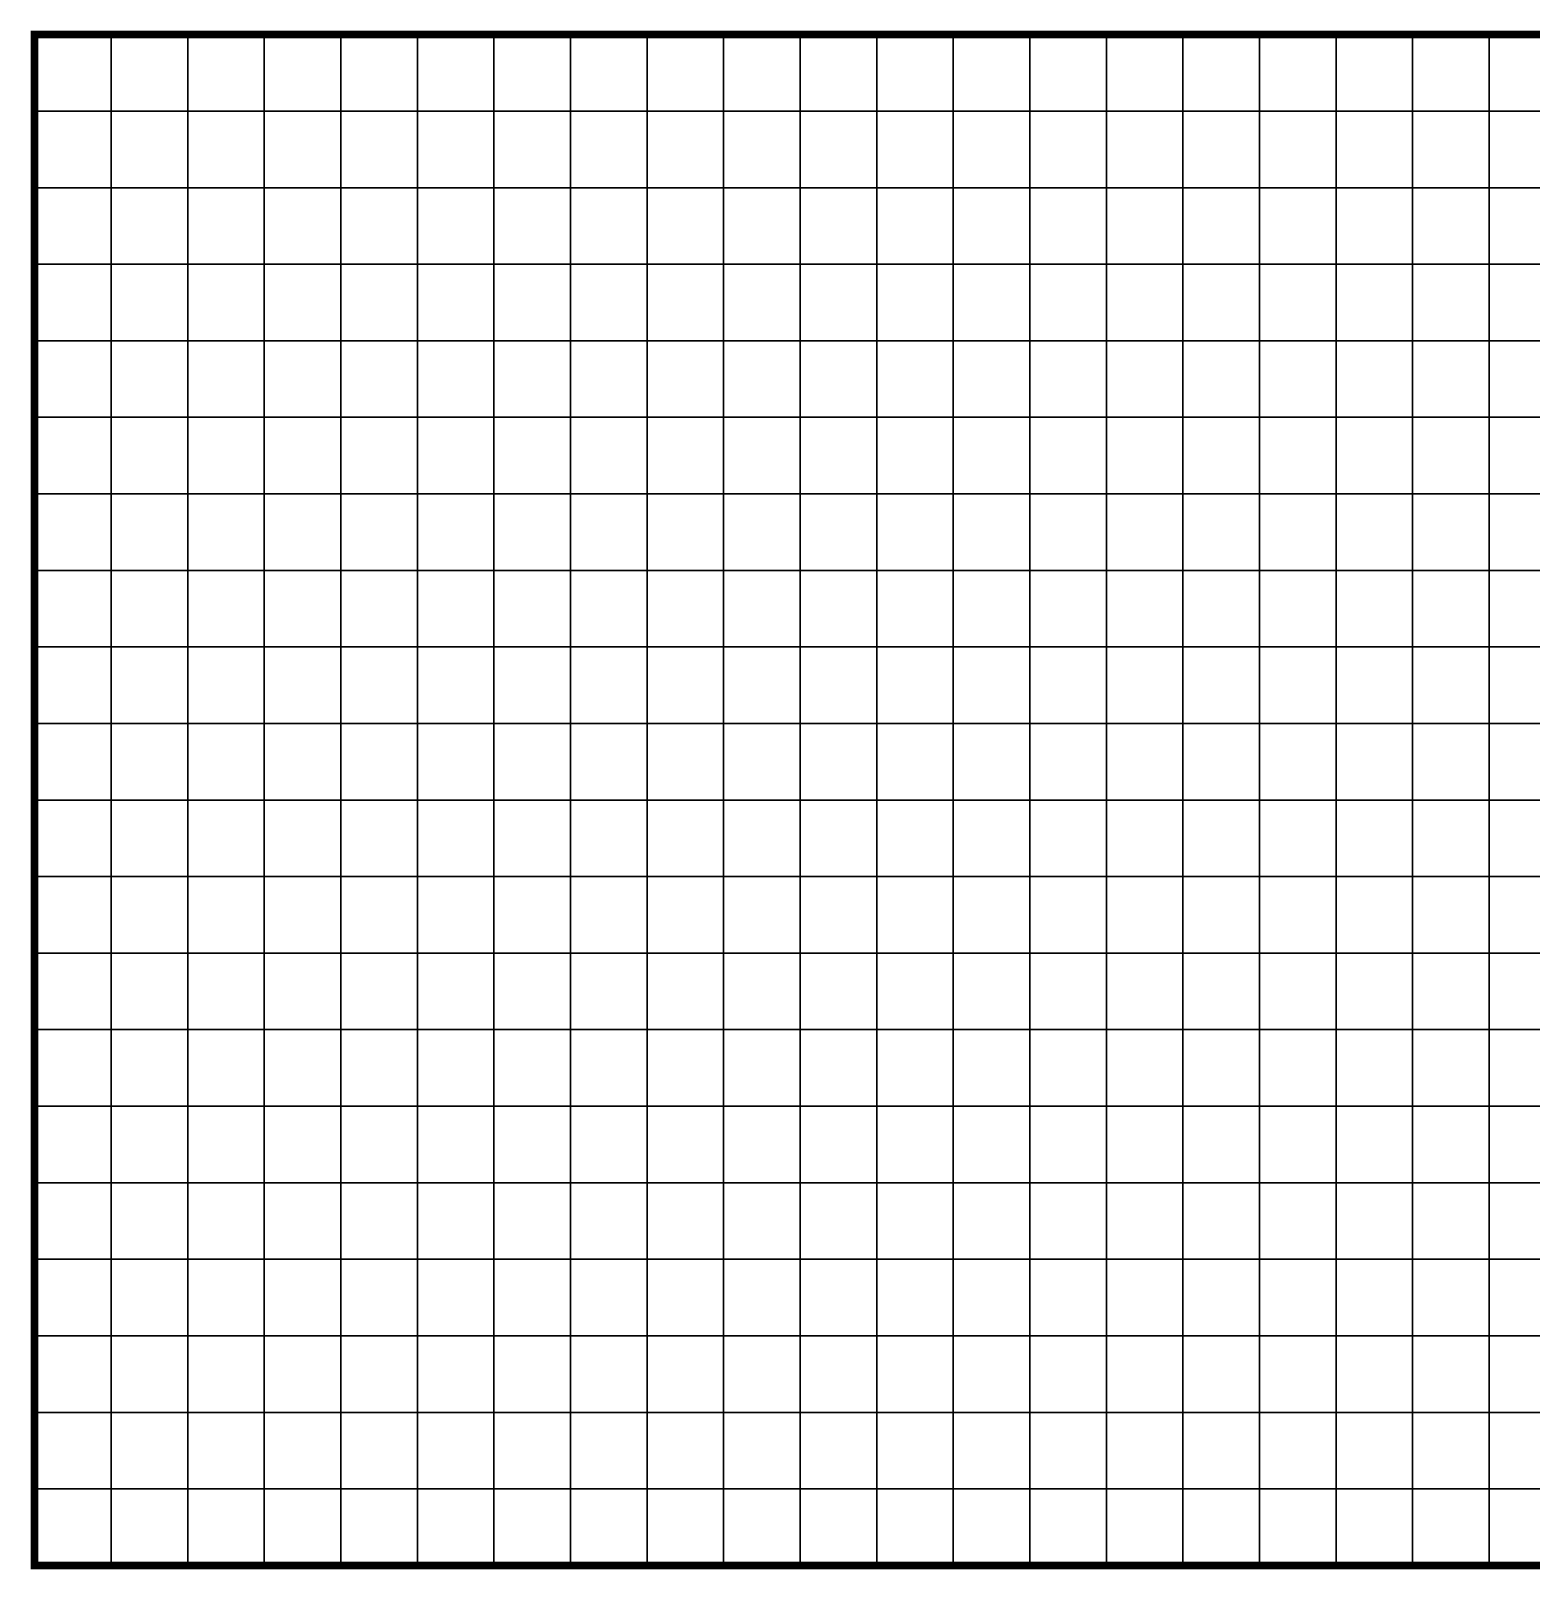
# Model space of a CAD drawing. Header units: metres. Extents: x -742423 to -738655, y -224537 to -222616.
# Drawn here: x -742422.6 to -742226.6, y -223084.6 to -222883.6 of the extents above; entities that cross this region are included whole.
import ezdxf

# ---------------------------------------------------------------- set-up
doc = ezdxf.new("R2010")
doc.units = ezdxf.units.M
doc.header["$MEASUREMENT"] = 0
doc.layers.add('AREAS', color=3, linetype='Continuous')
doc.layers.add('TILES', color=5, linetype='Continuous')

msp = doc.modelspace()

# ---------------------------------------------------------------- linework, layer by layer
at = {"layer": 'AREAS', "const_width": 1}
msp.add_lwpolyline([(-742422.11, -222884.07), (-742222.11, -222884.07), (-742222.11, -223084.07), (-742422.11, -223084.07)], close=True, dxfattribs=at)
at = {"layer": 'TILES', "flags": 128}
for points in [[(-742422.11, -222894.07), (-742422.11, -222884.07), (-742412.11, -222884.07), (-742412.11, -222894.07)], [(-742412.11, -222894.07), (-742412.11, -222884.07), (-742402.11, -222884.07), (-742402.11, -222894.07)], [(-742402.11, -222894.07), (-742402.11, -222884.07), (-742392.11, -222884.07), (-742392.11, -222894.07)], [(-742392.11, -222894.07), (-742392.11, -222884.07), (-742382.11, -222884.07), (-742382.11, -222894.07)], [(-742382.11, -222894.07), (-742382.11, -222884.07), (-742372.11, -222884.07), (-742372.11, -222894.07)], [(-742372.11, -222894.07), (-742372.11, -222884.07), (-742362.11, -222884.07), (-742362.11, -222894.07)], [(-742362.11, -222894.07), (-742362.11, -222884.07), (-742352.11, -222884.07), (-742352.11, -222894.07)], [(-742352.11, -222894.07), (-742352.11, -222884.07), (-742342.11, -222884.07), (-742342.11, -222894.07)], [(-742342.11, -222894.07), (-742342.11, -222884.07), (-742332.11, -222884.07), (-742332.11, -222894.07)], [(-742332.11, -222894.07), (-742332.11, -222884.07), (-742322.11, -222884.07), (-742322.11, -222894.07)], [(-742322.11, -222894.07), (-742322.11, -222884.07), (-742312.11, -222884.07), (-742312.11, -222894.07)], [(-742312.11, -222894.07), (-742312.11, -222884.07), (-742302.11, -222884.07), (-742302.11, -222894.07)], [(-742302.11, -222894.07), (-742302.11, -222884.07), (-742292.11, -222884.07), (-742292.11, -222894.07)], [(-742292.11, -222894.07), (-742292.11, -222884.07), (-742282.11, -222884.07), (-742282.11, -222894.07)], [(-742282.11, -222894.07), (-742282.11, -222884.07), (-742272.11, -222884.07), (-742272.11, -222894.07)], [(-742272.11, -222894.07), (-742272.11, -222884.07), (-742262.11, -222884.07), (-742262.11, -222894.07)], [(-742262.11, -222894.07), (-742262.11, -222884.07), (-742252.11, -222884.07), (-742252.11, -222894.07)], [(-742252.11, -222894.07), (-742252.11, -222884.07), (-742242.11, -222884.07), (-742242.11, -222894.07)], [(-742242.11, -222894.07), (-742242.11, -222884.07), (-742232.11, -222884.07), (-742232.11, -222894.07)], [(-742232.11, -222894.07), (-742232.11, -222884.07), (-742222.11, -222884.07), (-742222.11, -222894.07)], [(-742422.11, -222904.07), (-742422.11, -222894.07), (-742412.11, -222894.07), (-742412.11, -222904.07)], [(-742412.11, -222904.07), (-742412.11, -222894.07), (-742402.11, -222894.07), (-742402.11, -222904.07)], [(-742402.11, -222904.07), (-742402.11, -222894.07), (-742392.11, -222894.07), (-742392.11, -222904.07)], [(-742392.11, -222904.07), (-742392.11, -222894.07), (-742382.11, -222894.07), (-742382.11, -222904.07)], [(-742382.11, -222904.07), (-742382.11, -222894.07), (-742372.11, -222894.07), (-742372.11, -222904.07)], [(-742372.11, -222904.07), (-742372.11, -222894.07), (-742362.11, -222894.07), (-742362.11, -222904.07)], [(-742362.11, -222904.07), (-742362.11, -222894.07), (-742352.11, -222894.07), (-742352.11, -222904.07)], [(-742352.11, -222904.07), (-742352.11, -222894.07), (-742342.11, -222894.07), (-742342.11, -222904.07)], [(-742342.11, -222904.07), (-742342.11, -222894.07), (-742332.11, -222894.07), (-742332.11, -222904.07)], [(-742332.11, -222904.07), (-742332.11, -222894.07), (-742322.11, -222894.07), (-742322.11, -222904.07)], [(-742322.11, -222904.07), (-742322.11, -222894.07), (-742312.11, -222894.07), (-742312.11, -222904.07)], [(-742312.11, -222904.07), (-742312.11, -222894.07), (-742302.11, -222894.07), (-742302.11, -222904.07)], [(-742302.11, -222904.07), (-742302.11, -222894.07), (-742292.11, -222894.07), (-742292.11, -222904.07)], [(-742292.11, -222904.07), (-742292.11, -222894.07), (-742282.11, -222894.07), (-742282.11, -222904.07)], [(-742282.11, -222904.07), (-742282.11, -222894.07), (-742272.11, -222894.07), (-742272.11, -222904.07)], [(-742272.11, -222904.07), (-742272.11, -222894.07), (-742262.11, -222894.07), (-742262.11, -222904.07)], [(-742262.11, -222904.07), (-742262.11, -222894.07), (-742252.11, -222894.07), (-742252.11, -222904.07)], [(-742252.11, -222904.07), (-742252.11, -222894.07), (-742242.11, -222894.07), (-742242.11, -222904.07)], [(-742242.11, -222904.07), (-742242.11, -222894.07), (-742232.11, -222894.07), (-742232.11, -222904.07)], [(-742232.11, -222904.07), (-742232.11, -222894.07), (-742222.11, -222894.07), (-742222.11, -222904.07)], [(-742422.11, -222914.07), (-742422.11, -222904.07), (-742412.11, -222904.07), (-742412.11, -222914.07)], [(-742412.11, -222914.07), (-742412.11, -222904.07), (-742402.11, -222904.07), (-742402.11, -222914.07)], [(-742402.11, -222914.07), (-742402.11, -222904.07), (-742392.11, -222904.07), (-742392.11, -222914.07)], [(-742392.11, -222914.07), (-742392.11, -222904.07), (-742382.11, -222904.07), (-742382.11, -222914.07)], [(-742382.11, -222914.07), (-742382.11, -222904.07), (-742372.11, -222904.07), (-742372.11, -222914.07)], [(-742372.11, -222914.07), (-742372.11, -222904.07), (-742362.11, -222904.07), (-742362.11, -222914.07)], [(-742362.11, -222914.07), (-742362.11, -222904.07), (-742352.11, -222904.07), (-742352.11, -222914.07)], [(-742352.11, -222914.07), (-742352.11, -222904.07), (-742342.11, -222904.07), (-742342.11, -222914.07)], [(-742342.11, -222914.07), (-742342.11, -222904.07), (-742332.11, -222904.07), (-742332.11, -222914.07)], [(-742332.11, -222914.07), (-742332.11, -222904.07), (-742322.11, -222904.07), (-742322.11, -222914.07)], [(-742322.11, -222914.07), (-742322.11, -222904.07), (-742312.11, -222904.07), (-742312.11, -222914.07)], [(-742312.11, -222914.07), (-742312.11, -222904.07), (-742302.11, -222904.07), (-742302.11, -222914.07)], [(-742302.11, -222914.07), (-742302.11, -222904.07), (-742292.11, -222904.07), (-742292.11, -222914.07)], [(-742292.11, -222914.07), (-742292.11, -222904.07), (-742282.11, -222904.07), (-742282.11, -222914.07)], [(-742282.11, -222914.07), (-742282.11, -222904.07), (-742272.11, -222904.07), (-742272.11, -222914.07)], [(-742272.11, -222914.07), (-742272.11, -222904.07), (-742262.11, -222904.07), (-742262.11, -222914.07)], [(-742262.11, -222914.07), (-742262.11, -222904.07), (-742252.11, -222904.07), (-742252.11, -222914.07)], [(-742252.11, -222914.07), (-742252.11, -222904.07), (-742242.11, -222904.07), (-742242.11, -222914.07)], [(-742242.11, -222914.07), (-742242.11, -222904.07), (-742232.11, -222904.07), (-742232.11, -222914.07)], [(-742232.11, -222914.07), (-742232.11, -222904.07), (-742222.11, -222904.07), (-742222.11, -222914.07)], [(-742422.11, -222924.07), (-742422.11, -222914.07), (-742412.11, -222914.07), (-742412.11, -222924.07)], [(-742412.11, -222924.07), (-742412.11, -222914.07), (-742402.11, -222914.07), (-742402.11, -222924.07)], [(-742402.11, -222924.07), (-742402.11, -222914.07), (-742392.11, -222914.07), (-742392.11, -222924.07)], [(-742392.11, -222924.07), (-742392.11, -222914.07), (-742382.11, -222914.07), (-742382.11, -222924.07)], [(-742382.11, -222924.07), (-742382.11, -222914.07), (-742372.11, -222914.07), (-742372.11, -222924.07)], [(-742372.11, -222924.07), (-742372.11, -222914.07), (-742362.11, -222914.07), (-742362.11, -222924.07)], [(-742362.11, -222924.07), (-742362.11, -222914.07), (-742352.11, -222914.07), (-742352.11, -222924.07)], [(-742352.11, -222924.07), (-742352.11, -222914.07), (-742342.11, -222914.07), (-742342.11, -222924.07)], [(-742342.11, -222924.07), (-742342.11, -222914.07), (-742332.11, -222914.07), (-742332.11, -222924.07)], [(-742332.11, -222924.07), (-742332.11, -222914.07), (-742322.11, -222914.07), (-742322.11, -222924.07)], [(-742322.11, -222924.07), (-742322.11, -222914.07), (-742312.11, -222914.07), (-742312.11, -222924.07)], [(-742312.11, -222924.07), (-742312.11, -222914.07), (-742302.11, -222914.07), (-742302.11, -222924.07)], [(-742302.11, -222924.07), (-742302.11, -222914.07), (-742292.11, -222914.07), (-742292.11, -222924.07)], [(-742292.11, -222924.07), (-742292.11, -222914.07), (-742282.11, -222914.07), (-742282.11, -222924.07)], [(-742282.11, -222924.07), (-742282.11, -222914.07), (-742272.11, -222914.07), (-742272.11, -222924.07)], [(-742272.11, -222924.07), (-742272.11, -222914.07), (-742262.11, -222914.07), (-742262.11, -222924.07)], [(-742262.11, -222924.07), (-742262.11, -222914.07), (-742252.11, -222914.07), (-742252.11, -222924.07)], [(-742252.11, -222924.07), (-742252.11, -222914.07), (-742242.11, -222914.07), (-742242.11, -222924.07)], [(-742242.11, -222924.07), (-742242.11, -222914.07), (-742232.11, -222914.07), (-742232.11, -222924.07)], [(-742232.11, -222924.07), (-742232.11, -222914.07), (-742222.11, -222914.07), (-742222.11, -222924.07)], [(-742422.11, -222934.07), (-742422.11, -222924.07), (-742412.11, -222924.07), (-742412.11, -222934.07)], [(-742412.11, -222934.07), (-742412.11, -222924.07), (-742402.11, -222924.07), (-742402.11, -222934.07)], [(-742402.11, -222934.07), (-742402.11, -222924.07), (-742392.11, -222924.07), (-742392.11, -222934.07)], [(-742392.11, -222934.07), (-742392.11, -222924.07), (-742382.11, -222924.07), (-742382.11, -222934.07)], [(-742382.11, -222934.07), (-742382.11, -222924.07), (-742372.11, -222924.07), (-742372.11, -222934.07)], [(-742372.11, -222934.07), (-742372.11, -222924.07), (-742362.11, -222924.07), (-742362.11, -222934.07)], [(-742362.11, -222934.07), (-742362.11, -222924.07), (-742352.11, -222924.07), (-742352.11, -222934.07)], [(-742352.11, -222934.07), (-742352.11, -222924.07), (-742342.11, -222924.07), (-742342.11, -222934.07)], [(-742342.11, -222934.07), (-742342.11, -222924.07), (-742332.11, -222924.07), (-742332.11, -222934.07)], [(-742332.11, -222934.07), (-742332.11, -222924.07), (-742322.11, -222924.07), (-742322.11, -222934.07)], [(-742322.11, -222934.07), (-742322.11, -222924.07), (-742312.11, -222924.07), (-742312.11, -222934.07)], [(-742312.11, -222934.07), (-742312.11, -222924.07), (-742302.11, -222924.07), (-742302.11, -222934.07)], [(-742302.11, -222934.07), (-742302.11, -222924.07), (-742292.11, -222924.07), (-742292.11, -222934.07)], [(-742292.11, -222934.07), (-742292.11, -222924.07), (-742282.11, -222924.07), (-742282.11, -222934.07)], [(-742282.11, -222934.07), (-742282.11, -222924.07), (-742272.11, -222924.07), (-742272.11, -222934.07)], [(-742272.11, -222934.07), (-742272.11, -222924.07), (-742262.11, -222924.07), (-742262.11, -222934.07)], [(-742262.11, -222934.07), (-742262.11, -222924.07), (-742252.11, -222924.07), (-742252.11, -222934.07)], [(-742252.11, -222934.07), (-742252.11, -222924.07), (-742242.11, -222924.07), (-742242.11, -222934.07)], [(-742242.11, -222934.07), (-742242.11, -222924.07), (-742232.11, -222924.07), (-742232.11, -222934.07)], [(-742232.11, -222934.07), (-742232.11, -222924.07), (-742222.11, -222924.07), (-742222.11, -222934.07)], [(-742422.11, -222944.07), (-742422.11, -222934.07), (-742412.11, -222934.07), (-742412.11, -222944.07)], [(-742412.11, -222944.07), (-742412.11, -222934.07), (-742402.11, -222934.07), (-742402.11, -222944.07)], [(-742402.11, -222944.07), (-742402.11, -222934.07), (-742392.11, -222934.07), (-742392.11, -222944.07)], [(-742392.11, -222944.07), (-742392.11, -222934.07), (-742382.11, -222934.07), (-742382.11, -222944.07)], [(-742382.11, -222944.07), (-742382.11, -222934.07), (-742372.11, -222934.07), (-742372.11, -222944.07)], [(-742372.11, -222944.07), (-742372.11, -222934.07), (-742362.11, -222934.07), (-742362.11, -222944.07)], [(-742362.11, -222944.07), (-742362.11, -222934.07), (-742352.11, -222934.07), (-742352.11, -222944.07)], [(-742352.11, -222944.07), (-742352.11, -222934.07), (-742342.11, -222934.07), (-742342.11, -222944.07)], [(-742342.11, -222944.07), (-742342.11, -222934.07), (-742332.11, -222934.07), (-742332.11, -222944.07)], [(-742332.11, -222944.07), (-742332.11, -222934.07), (-742322.11, -222934.07), (-742322.11, -222944.07)], [(-742322.11, -222944.07), (-742322.11, -222934.07), (-742312.11, -222934.07), (-742312.11, -222944.07)], [(-742312.11, -222944.07), (-742312.11, -222934.07), (-742302.11, -222934.07), (-742302.11, -222944.07)], [(-742302.11, -222944.07), (-742302.11, -222934.07), (-742292.11, -222934.07), (-742292.11, -222944.07)], [(-742292.11, -222944.07), (-742292.11, -222934.07), (-742282.11, -222934.07), (-742282.11, -222944.07)], [(-742282.11, -222944.07), (-742282.11, -222934.07), (-742272.11, -222934.07), (-742272.11, -222944.07)], [(-742272.11, -222944.07), (-742272.11, -222934.07), (-742262.11, -222934.07), (-742262.11, -222944.07)], [(-742262.11, -222944.07), (-742262.11, -222934.07), (-742252.11, -222934.07), (-742252.11, -222944.07)], [(-742252.11, -222944.07), (-742252.11, -222934.07), (-742242.11, -222934.07), (-742242.11, -222944.07)], [(-742242.11, -222944.07), (-742242.11, -222934.07), (-742232.11, -222934.07), (-742232.11, -222944.07)], [(-742232.11, -222944.07), (-742232.11, -222934.07), (-742222.11, -222934.07), (-742222.11, -222944.07)], [(-742422.11, -222954.07), (-742422.11, -222944.07), (-742412.11, -222944.07), (-742412.11, -222954.07)], [(-742412.11, -222954.07), (-742412.11, -222944.07), (-742402.11, -222944.07), (-742402.11, -222954.07)], [(-742402.11, -222954.07), (-742402.11, -222944.07), (-742392.11, -222944.07), (-742392.11, -222954.07)], [(-742392.11, -222954.07), (-742392.11, -222944.07), (-742382.11, -222944.07), (-742382.11, -222954.07)], [(-742382.11, -222954.07), (-742382.11, -222944.07), (-742372.11, -222944.07), (-742372.11, -222954.07)], [(-742372.11, -222954.07), (-742372.11, -222944.07), (-742362.11, -222944.07), (-742362.11, -222954.07)], [(-742362.11, -222954.07), (-742362.11, -222944.07), (-742352.11, -222944.07), (-742352.11, -222954.07)], [(-742352.11, -222954.07), (-742352.11, -222944.07), (-742342.11, -222944.07), (-742342.11, -222954.07)], [(-742342.11, -222954.07), (-742342.11, -222944.07), (-742332.11, -222944.07), (-742332.11, -222954.07)], [(-742332.11, -222954.07), (-742332.11, -222944.07), (-742322.11, -222944.07), (-742322.11, -222954.07)], [(-742322.11, -222954.07), (-742322.11, -222944.07), (-742312.11, -222944.07), (-742312.11, -222954.07)], [(-742312.11, -222954.07), (-742312.11, -222944.07), (-742302.11, -222944.07), (-742302.11, -222954.07)], [(-742302.11, -222954.07), (-742302.11, -222944.07), (-742292.11, -222944.07), (-742292.11, -222954.07)], [(-742292.11, -222954.07), (-742292.11, -222944.07), (-742282.11, -222944.07), (-742282.11, -222954.07)], [(-742282.11, -222954.07), (-742282.11, -222944.07), (-742272.11, -222944.07), (-742272.11, -222954.07)], [(-742272.11, -222954.07), (-742272.11, -222944.07), (-742262.11, -222944.07), (-742262.11, -222954.07)], [(-742262.11, -222954.07), (-742262.11, -222944.07), (-742252.11, -222944.07), (-742252.11, -222954.07)], [(-742252.11, -222954.07), (-742252.11, -222944.07), (-742242.11, -222944.07), (-742242.11, -222954.07)], [(-742242.11, -222954.07), (-742242.11, -222944.07), (-742232.11, -222944.07), (-742232.11, -222954.07)], [(-742232.11, -222954.07), (-742232.11, -222944.07), (-742222.11, -222944.07), (-742222.11, -222954.07)], [(-742422.11, -222964.07), (-742422.11, -222954.07), (-742412.11, -222954.07), (-742412.11, -222964.07)], [(-742412.11, -222964.07), (-742412.11, -222954.07), (-742402.11, -222954.07), (-742402.11, -222964.07)], [(-742402.11, -222964.07), (-742402.11, -222954.07), (-742392.11, -222954.07), (-742392.11, -222964.07)], [(-742392.11, -222964.07), (-742392.11, -222954.07), (-742382.11, -222954.07), (-742382.11, -222964.07)], [(-742382.11, -222964.07), (-742382.11, -222954.07), (-742372.11, -222954.07), (-742372.11, -222964.07)], [(-742372.11, -222964.07), (-742372.11, -222954.07), (-742362.11, -222954.07), (-742362.11, -222964.07)], [(-742362.11, -222964.07), (-742362.11, -222954.07), (-742352.11, -222954.07), (-742352.11, -222964.07)], [(-742352.11, -222964.07), (-742352.11, -222954.07), (-742342.11, -222954.07), (-742342.11, -222964.07)], [(-742342.11, -222964.07), (-742342.11, -222954.07), (-742332.11, -222954.07), (-742332.11, -222964.07)], [(-742332.11, -222964.07), (-742332.11, -222954.07), (-742322.11, -222954.07), (-742322.11, -222964.07)], [(-742322.11, -222964.07), (-742322.11, -222954.07), (-742312.11, -222954.07), (-742312.11, -222964.07)], [(-742312.11, -222964.07), (-742312.11, -222954.07), (-742302.11, -222954.07), (-742302.11, -222964.07)], [(-742302.11, -222964.07), (-742302.11, -222954.07), (-742292.11, -222954.07), (-742292.11, -222964.07)], [(-742292.11, -222964.07), (-742292.11, -222954.07), (-742282.11, -222954.07), (-742282.11, -222964.07)], [(-742282.11, -222964.07), (-742282.11, -222954.07), (-742272.11, -222954.07), (-742272.11, -222964.07)], [(-742272.11, -222964.07), (-742272.11, -222954.07), (-742262.11, -222954.07), (-742262.11, -222964.07)], [(-742262.11, -222964.07), (-742262.11, -222954.07), (-742252.11, -222954.07), (-742252.11, -222964.07)], [(-742252.11, -222964.07), (-742252.11, -222954.07), (-742242.11, -222954.07), (-742242.11, -222964.07)], [(-742242.11, -222964.07), (-742242.11, -222954.07), (-742232.11, -222954.07), (-742232.11, -222964.07)], [(-742232.11, -222964.07), (-742232.11, -222954.07), (-742222.11, -222954.07), (-742222.11, -222964.07)], [(-742422.11, -222974.07), (-742422.11, -222964.07), (-742412.11, -222964.07), (-742412.11, -222974.07)], [(-742412.11, -222974.07), (-742412.11, -222964.07), (-742402.11, -222964.07), (-742402.11, -222974.07)], [(-742402.11, -222974.07), (-742402.11, -222964.07), (-742392.11, -222964.07), (-742392.11, -222974.07)], [(-742392.11, -222974.07), (-742392.11, -222964.07), (-742382.11, -222964.07), (-742382.11, -222974.07)], [(-742382.11, -222974.07), (-742382.11, -222964.07), (-742372.11, -222964.07), (-742372.11, -222974.07)], [(-742372.11, -222974.07), (-742372.11, -222964.07), (-742362.11, -222964.07), (-742362.11, -222974.07)], [(-742362.11, -222974.07), (-742362.11, -222964.07), (-742352.11, -222964.07), (-742352.11, -222974.07)], [(-742352.11, -222974.07), (-742352.11, -222964.07), (-742342.11, -222964.07), (-742342.11, -222974.07)], [(-742342.11, -222974.07), (-742342.11, -222964.07), (-742332.11, -222964.07), (-742332.11, -222974.07)], [(-742332.11, -222974.07), (-742332.11, -222964.07), (-742322.11, -222964.07), (-742322.11, -222974.07)], [(-742322.11, -222974.07), (-742322.11, -222964.07), (-742312.11, -222964.07), (-742312.11, -222974.07)], [(-742312.11, -222974.07), (-742312.11, -222964.07), (-742302.11, -222964.07), (-742302.11, -222974.07)], [(-742302.11, -222974.07), (-742302.11, -222964.07), (-742292.11, -222964.07), (-742292.11, -222974.07)], [(-742292.11, -222974.07), (-742292.11, -222964.07), (-742282.11, -222964.07), (-742282.11, -222974.07)], [(-742282.11, -222974.07), (-742282.11, -222964.07), (-742272.11, -222964.07), (-742272.11, -222974.07)], [(-742272.11, -222974.07), (-742272.11, -222964.07), (-742262.11, -222964.07), (-742262.11, -222974.07)], [(-742262.11, -222974.07), (-742262.11, -222964.07), (-742252.11, -222964.07), (-742252.11, -222974.07)], [(-742252.11, -222974.07), (-742252.11, -222964.07), (-742242.11, -222964.07), (-742242.11, -222974.07)], [(-742242.11, -222974.07), (-742242.11, -222964.07), (-742232.11, -222964.07), (-742232.11, -222974.07)], [(-742232.11, -222974.07), (-742232.11, -222964.07), (-742222.11, -222964.07), (-742222.11, -222974.07)], [(-742422.11, -222984.07), (-742422.11, -222974.07), (-742412.11, -222974.07), (-742412.11, -222984.07)], [(-742412.11, -222984.07), (-742412.11, -222974.07), (-742402.11, -222974.07), (-742402.11, -222984.07)], [(-742402.11, -222984.07), (-742402.11, -222974.07), (-742392.11, -222974.07), (-742392.11, -222984.07)], [(-742392.11, -222984.07), (-742392.11, -222974.07), (-742382.11, -222974.07), (-742382.11, -222984.07)], [(-742382.11, -222984.07), (-742382.11, -222974.07), (-742372.11, -222974.07), (-742372.11, -222984.07)], [(-742372.11, -222984.07), (-742372.11, -222974.07), (-742362.11, -222974.07), (-742362.11, -222984.07)], [(-742362.11, -222984.07), (-742362.11, -222974.07), (-742352.11, -222974.07), (-742352.11, -222984.07)], [(-742352.11, -222984.07), (-742352.11, -222974.07), (-742342.11, -222974.07), (-742342.11, -222984.07)], [(-742342.11, -222984.07), (-742342.11, -222974.07), (-742332.11, -222974.07), (-742332.11, -222984.07)], [(-742332.11, -222984.07), (-742332.11, -222974.07), (-742322.11, -222974.07), (-742322.11, -222984.07)], [(-742322.11, -222984.07), (-742322.11, -222974.07), (-742312.11, -222974.07), (-742312.11, -222984.07)], [(-742312.11, -222984.07), (-742312.11, -222974.07), (-742302.11, -222974.07), (-742302.11, -222984.07)], [(-742302.11, -222984.07), (-742302.11, -222974.07), (-742292.11, -222974.07), (-742292.11, -222984.07)], [(-742292.11, -222984.07), (-742292.11, -222974.07), (-742282.11, -222974.07), (-742282.11, -222984.07)], [(-742282.11, -222984.07), (-742282.11, -222974.07), (-742272.11, -222974.07), (-742272.11, -222984.07)], [(-742272.11, -222984.07), (-742272.11, -222974.07), (-742262.11, -222974.07), (-742262.11, -222984.07)], [(-742262.11, -222984.07), (-742262.11, -222974.07), (-742252.11, -222974.07), (-742252.11, -222984.07)], [(-742252.11, -222984.07), (-742252.11, -222974.07), (-742242.11, -222974.07), (-742242.11, -222984.07)], [(-742242.11, -222984.07), (-742242.11, -222974.07), (-742232.11, -222974.07), (-742232.11, -222984.07)], [(-742232.11, -222984.07), (-742232.11, -222974.07), (-742222.11, -222974.07), (-742222.11, -222984.07)], [(-742422.11, -222994.07), (-742422.11, -222984.07), (-742412.11, -222984.07), (-742412.11, -222994.07)], [(-742412.11, -222994.07), (-742412.11, -222984.07), (-742402.11, -222984.07), (-742402.11, -222994.07)], [(-742402.11, -222994.07), (-742402.11, -222984.07), (-742392.11, -222984.07), (-742392.11, -222994.07)], [(-742392.11, -222994.07), (-742392.11, -222984.07), (-742382.11, -222984.07), (-742382.11, -222994.07)], [(-742382.11, -222994.07), (-742382.11, -222984.07), (-742372.11, -222984.07), (-742372.11, -222994.07)], [(-742372.11, -222994.07), (-742372.11, -222984.07), (-742362.11, -222984.07), (-742362.11, -222994.07)], [(-742362.11, -222994.07), (-742362.11, -222984.07), (-742352.11, -222984.07), (-742352.11, -222994.07)], [(-742352.11, -222994.07), (-742352.11, -222984.07), (-742342.11, -222984.07), (-742342.11, -222994.07)], [(-742342.11, -222994.07), (-742342.11, -222984.07), (-742332.11, -222984.07), (-742332.11, -222994.07)], [(-742332.11, -222994.07), (-742332.11, -222984.07), (-742322.11, -222984.07), (-742322.11, -222994.07)], [(-742322.11, -222994.07), (-742322.11, -222984.07), (-742312.11, -222984.07), (-742312.11, -222994.07)], [(-742312.11, -222994.07), (-742312.11, -222984.07), (-742302.11, -222984.07), (-742302.11, -222994.07)], [(-742302.11, -222994.07), (-742302.11, -222984.07), (-742292.11, -222984.07), (-742292.11, -222994.07)], [(-742292.11, -222994.07), (-742292.11, -222984.07), (-742282.11, -222984.07), (-742282.11, -222994.07)], [(-742282.11, -222994.07), (-742282.11, -222984.07), (-742272.11, -222984.07), (-742272.11, -222994.07)], [(-742272.11, -222994.07), (-742272.11, -222984.07), (-742262.11, -222984.07), (-742262.11, -222994.07)], [(-742262.11, -222994.07), (-742262.11, -222984.07), (-742252.11, -222984.07), (-742252.11, -222994.07)], [(-742252.11, -222994.07), (-742252.11, -222984.07), (-742242.11, -222984.07), (-742242.11, -222994.07)], [(-742242.11, -222994.07), (-742242.11, -222984.07), (-742232.11, -222984.07), (-742232.11, -222994.07)], [(-742232.11, -222994.07), (-742232.11, -222984.07), (-742222.11, -222984.07), (-742222.11, -222994.07)], [(-742422.11, -223004.07), (-742422.11, -222994.07), (-742412.11, -222994.07), (-742412.11, -223004.07)], [(-742412.11, -223004.07), (-742412.11, -222994.07), (-742402.11, -222994.07), (-742402.11, -223004.07)], [(-742402.11, -223004.07), (-742402.11, -222994.07), (-742392.11, -222994.07), (-742392.11, -223004.07)], [(-742392.11, -223004.07), (-742392.11, -222994.07), (-742382.11, -222994.07), (-742382.11, -223004.07)], [(-742382.11, -223004.07), (-742382.11, -222994.07), (-742372.11, -222994.07), (-742372.11, -223004.07)], [(-742372.11, -223004.07), (-742372.11, -222994.07), (-742362.11, -222994.07), (-742362.11, -223004.07)], [(-742362.11, -223004.07), (-742362.11, -222994.07), (-742352.11, -222994.07), (-742352.11, -223004.07)], [(-742352.11, -223004.07), (-742352.11, -222994.07), (-742342.11, -222994.07), (-742342.11, -223004.07)], [(-742342.11, -223004.07), (-742342.11, -222994.07), (-742332.11, -222994.07), (-742332.11, -223004.07)], [(-742332.11, -223004.07), (-742332.11, -222994.07), (-742322.11, -222994.07), (-742322.11, -223004.07)], [(-742322.11, -223004.07), (-742322.11, -222994.07), (-742312.11, -222994.07), (-742312.11, -223004.07)], [(-742312.11, -223004.07), (-742312.11, -222994.07), (-742302.11, -222994.07), (-742302.11, -223004.07)], [(-742302.11, -223004.07), (-742302.11, -222994.07), (-742292.11, -222994.07), (-742292.11, -223004.07)], [(-742292.11, -223004.07), (-742292.11, -222994.07), (-742282.11, -222994.07), (-742282.11, -223004.07)], [(-742282.11, -223004.07), (-742282.11, -222994.07), (-742272.11, -222994.07), (-742272.11, -223004.07)], [(-742272.11, -223004.07), (-742272.11, -222994.07), (-742262.11, -222994.07), (-742262.11, -223004.07)], [(-742262.11, -223004.07), (-742262.11, -222994.07), (-742252.11, -222994.07), (-742252.11, -223004.07)], [(-742252.11, -223004.07), (-742252.11, -222994.07), (-742242.11, -222994.07), (-742242.11, -223004.07)], [(-742242.11, -223004.07), (-742242.11, -222994.07), (-742232.11, -222994.07), (-742232.11, -223004.07)], [(-742232.11, -223004.07), (-742232.11, -222994.07), (-742222.11, -222994.07), (-742222.11, -223004.07)], [(-742422.11, -223014.07), (-742422.11, -223004.07), (-742412.11, -223004.07), (-742412.11, -223014.07)], [(-742412.11, -223014.07), (-742412.11, -223004.07), (-742402.11, -223004.07), (-742402.11, -223014.07)], [(-742402.11, -223014.07), (-742402.11, -223004.07), (-742392.11, -223004.07), (-742392.11, -223014.07)], [(-742392.11, -223014.07), (-742392.11, -223004.07), (-742382.11, -223004.07), (-742382.11, -223014.07)], [(-742382.11, -223014.07), (-742382.11, -223004.07), (-742372.11, -223004.07), (-742372.11, -223014.07)], [(-742372.11, -223014.07), (-742372.11, -223004.07), (-742362.11, -223004.07), (-742362.11, -223014.07)], [(-742362.11, -223014.07), (-742362.11, -223004.07), (-742352.11, -223004.07), (-742352.11, -223014.07)], [(-742352.11, -223014.07), (-742352.11, -223004.07), (-742342.11, -223004.07), (-742342.11, -223014.07)], [(-742342.11, -223014.07), (-742342.11, -223004.07), (-742332.11, -223004.07), (-742332.11, -223014.07)], [(-742332.11, -223014.07), (-742332.11, -223004.07), (-742322.11, -223004.07), (-742322.11, -223014.07)], [(-742322.11, -223014.07), (-742322.11, -223004.07), (-742312.11, -223004.07), (-742312.11, -223014.07)], [(-742312.11, -223014.07), (-742312.11, -223004.07), (-742302.11, -223004.07), (-742302.11, -223014.07)], [(-742302.11, -223014.07), (-742302.11, -223004.07), (-742292.11, -223004.07), (-742292.11, -223014.07)], [(-742292.11, -223014.07), (-742292.11, -223004.07), (-742282.11, -223004.07), (-742282.11, -223014.07)], [(-742282.11, -223014.07), (-742282.11, -223004.07), (-742272.11, -223004.07), (-742272.11, -223014.07)], [(-742272.11, -223014.07), (-742272.11, -223004.07), (-742262.11, -223004.07), (-742262.11, -223014.07)], [(-742262.11, -223014.07), (-742262.11, -223004.07), (-742252.11, -223004.07), (-742252.11, -223014.07)], [(-742252.11, -223014.07), (-742252.11, -223004.07), (-742242.11, -223004.07), (-742242.11, -223014.07)], [(-742242.11, -223014.07), (-742242.11, -223004.07), (-742232.11, -223004.07), (-742232.11, -223014.07)], [(-742232.11, -223014.07), (-742232.11, -223004.07), (-742222.11, -223004.07), (-742222.11, -223014.07)], [(-742422.11, -223024.07), (-742422.11, -223014.07), (-742412.11, -223014.07), (-742412.11, -223024.07)], [(-742412.11, -223024.07), (-742412.11, -223014.07), (-742402.11, -223014.07), (-742402.11, -223024.07)], [(-742402.11, -223024.07), (-742402.11, -223014.07), (-742392.11, -223014.07), (-742392.11, -223024.07)], [(-742392.11, -223024.07), (-742392.11, -223014.07), (-742382.11, -223014.07), (-742382.11, -223024.07)], [(-742382.11, -223024.07), (-742382.11, -223014.07), (-742372.11, -223014.07), (-742372.11, -223024.07)], [(-742372.11, -223024.07), (-742372.11, -223014.07), (-742362.11, -223014.07), (-742362.11, -223024.07)], [(-742362.11, -223024.07), (-742362.11, -223014.07), (-742352.11, -223014.07), (-742352.11, -223024.07)], [(-742352.11, -223024.07), (-742352.11, -223014.07), (-742342.11, -223014.07), (-742342.11, -223024.07)], [(-742342.11, -223024.07), (-742342.11, -223014.07), (-742332.11, -223014.07), (-742332.11, -223024.07)], [(-742332.11, -223024.07), (-742332.11, -223014.07), (-742322.11, -223014.07), (-742322.11, -223024.07)], [(-742322.11, -223024.07), (-742322.11, -223014.07), (-742312.11, -223014.07), (-742312.11, -223024.07)], [(-742312.11, -223024.07), (-742312.11, -223014.07), (-742302.11, -223014.07), (-742302.11, -223024.07)], [(-742302.11, -223024.07), (-742302.11, -223014.07), (-742292.11, -223014.07), (-742292.11, -223024.07)], [(-742292.11, -223024.07), (-742292.11, -223014.07), (-742282.11, -223014.07), (-742282.11, -223024.07)], [(-742282.11, -223024.07), (-742282.11, -223014.07), (-742272.11, -223014.07), (-742272.11, -223024.07)], [(-742272.11, -223024.07), (-742272.11, -223014.07), (-742262.11, -223014.07), (-742262.11, -223024.07)], [(-742262.11, -223024.07), (-742262.11, -223014.07), (-742252.11, -223014.07), (-742252.11, -223024.07)], [(-742252.11, -223024.07), (-742252.11, -223014.07), (-742242.11, -223014.07), (-742242.11, -223024.07)], [(-742242.11, -223024.07), (-742242.11, -223014.07), (-742232.11, -223014.07), (-742232.11, -223024.07)], [(-742232.11, -223024.07), (-742232.11, -223014.07), (-742222.11, -223014.07), (-742222.11, -223024.07)], [(-742422.11, -223034.07), (-742422.11, -223024.07), (-742412.11, -223024.07), (-742412.11, -223034.07)], [(-742412.11, -223034.07), (-742412.11, -223024.07), (-742402.11, -223024.07), (-742402.11, -223034.07)], [(-742402.11, -223034.07), (-742402.11, -223024.07), (-742392.11, -223024.07), (-742392.11, -223034.07)], [(-742392.11, -223034.07), (-742392.11, -223024.07), (-742382.11, -223024.07), (-742382.11, -223034.07)], [(-742382.11, -223034.07), (-742382.11, -223024.07), (-742372.11, -223024.07), (-742372.11, -223034.07)], [(-742372.11, -223034.07), (-742372.11, -223024.07), (-742362.11, -223024.07), (-742362.11, -223034.07)], [(-742362.11, -223034.07), (-742362.11, -223024.07), (-742352.11, -223024.07), (-742352.11, -223034.07)], [(-742352.11, -223034.07), (-742352.11, -223024.07), (-742342.11, -223024.07), (-742342.11, -223034.07)], [(-742342.11, -223034.07), (-742342.11, -223024.07), (-742332.11, -223024.07), (-742332.11, -223034.07)], [(-742332.11, -223034.07), (-742332.11, -223024.07), (-742322.11, -223024.07), (-742322.11, -223034.07)], [(-742322.11, -223034.07), (-742322.11, -223024.07), (-742312.11, -223024.07), (-742312.11, -223034.07)], [(-742312.11, -223034.07), (-742312.11, -223024.07), (-742302.11, -223024.07), (-742302.11, -223034.07)], [(-742302.11, -223034.07), (-742302.11, -223024.07), (-742292.11, -223024.07), (-742292.11, -223034.07)], [(-742292.11, -223034.07), (-742292.11, -223024.07), (-742282.11, -223024.07), (-742282.11, -223034.07)], [(-742282.11, -223034.07), (-742282.11, -223024.07), (-742272.11, -223024.07), (-742272.11, -223034.07)], [(-742272.11, -223034.07), (-742272.11, -223024.07), (-742262.11, -223024.07), (-742262.11, -223034.07)], [(-742262.11, -223034.07), (-742262.11, -223024.07), (-742252.11, -223024.07), (-742252.11, -223034.07)], [(-742252.11, -223034.07), (-742252.11, -223024.07), (-742242.11, -223024.07), (-742242.11, -223034.07)], [(-742242.11, -223034.07), (-742242.11, -223024.07), (-742232.11, -223024.07), (-742232.11, -223034.07)], [(-742232.11, -223034.07), (-742232.11, -223024.07), (-742222.11, -223024.07), (-742222.11, -223034.07)], [(-742422.11, -223044.07), (-742422.11, -223034.07), (-742412.11, -223034.07), (-742412.11, -223044.07)], [(-742412.11, -223044.07), (-742412.11, -223034.07), (-742402.11, -223034.07), (-742402.11, -223044.07)], [(-742402.11, -223044.07), (-742402.11, -223034.07), (-742392.11, -223034.07), (-742392.11, -223044.07)], [(-742392.11, -223044.07), (-742392.11, -223034.07), (-742382.11, -223034.07), (-742382.11, -223044.07)], [(-742382.11, -223044.07), (-742382.11, -223034.07), (-742372.11, -223034.07), (-742372.11, -223044.07)], [(-742372.11, -223044.07), (-742372.11, -223034.07), (-742362.11, -223034.07), (-742362.11, -223044.07)], [(-742362.11, -223044.07), (-742362.11, -223034.07), (-742352.11, -223034.07), (-742352.11, -223044.07)], [(-742352.11, -223044.07), (-742352.11, -223034.07), (-742342.11, -223034.07), (-742342.11, -223044.07)], [(-742342.11, -223044.07), (-742342.11, -223034.07), (-742332.11, -223034.07), (-742332.11, -223044.07)], [(-742332.11, -223044.07), (-742332.11, -223034.07), (-742322.11, -223034.07), (-742322.11, -223044.07)], [(-742322.11, -223044.07), (-742322.11, -223034.07), (-742312.11, -223034.07), (-742312.11, -223044.07)], [(-742312.11, -223044.07), (-742312.11, -223034.07), (-742302.11, -223034.07), (-742302.11, -223044.07)], [(-742302.11, -223044.07), (-742302.11, -223034.07), (-742292.11, -223034.07), (-742292.11, -223044.07)], [(-742292.11, -223044.07), (-742292.11, -223034.07), (-742282.11, -223034.07), (-742282.11, -223044.07)], [(-742282.11, -223044.07), (-742282.11, -223034.07), (-742272.11, -223034.07), (-742272.11, -223044.07)], [(-742272.11, -223044.07), (-742272.11, -223034.07), (-742262.11, -223034.07), (-742262.11, -223044.07)], [(-742262.11, -223044.07), (-742262.11, -223034.07), (-742252.11, -223034.07), (-742252.11, -223044.07)], [(-742252.11, -223044.07), (-742252.11, -223034.07), (-742242.11, -223034.07), (-742242.11, -223044.07)], [(-742242.11, -223044.07), (-742242.11, -223034.07), (-742232.11, -223034.07), (-742232.11, -223044.07)], [(-742232.11, -223044.07), (-742232.11, -223034.07), (-742222.11, -223034.07), (-742222.11, -223044.07)], [(-742422.11, -223054.07), (-742422.11, -223044.07), (-742412.11, -223044.07), (-742412.11, -223054.07)], [(-742412.11, -223054.07), (-742412.11, -223044.07), (-742402.11, -223044.07), (-742402.11, -223054.07)], [(-742402.11, -223054.07), (-742402.11, -223044.07), (-742392.11, -223044.07), (-742392.11, -223054.07)], [(-742392.11, -223054.07), (-742392.11, -223044.07), (-742382.11, -223044.07), (-742382.11, -223054.07)], [(-742382.11, -223054.07), (-742382.11, -223044.07), (-742372.11, -223044.07), (-742372.11, -223054.07)], [(-742372.11, -223054.07), (-742372.11, -223044.07), (-742362.11, -223044.07), (-742362.11, -223054.07)], [(-742362.11, -223054.07), (-742362.11, -223044.07), (-742352.11, -223044.07), (-742352.11, -223054.07)], [(-742352.11, -223054.07), (-742352.11, -223044.07), (-742342.11, -223044.07), (-742342.11, -223054.07)], [(-742342.11, -223054.07), (-742342.11, -223044.07), (-742332.11, -223044.07), (-742332.11, -223054.07)], [(-742332.11, -223054.07), (-742332.11, -223044.07), (-742322.11, -223044.07), (-742322.11, -223054.07)], [(-742322.11, -223054.07), (-742322.11, -223044.07), (-742312.11, -223044.07), (-742312.11, -223054.07)], [(-742312.11, -223054.07), (-742312.11, -223044.07), (-742302.11, -223044.07), (-742302.11, -223054.07)], [(-742302.11, -223054.07), (-742302.11, -223044.07), (-742292.11, -223044.07), (-742292.11, -223054.07)], [(-742292.11, -223054.07), (-742292.11, -223044.07), (-742282.11, -223044.07), (-742282.11, -223054.07)], [(-742282.11, -223054.07), (-742282.11, -223044.07), (-742272.11, -223044.07), (-742272.11, -223054.07)], [(-742272.11, -223054.07), (-742272.11, -223044.07), (-742262.11, -223044.07), (-742262.11, -223054.07)], [(-742262.11, -223054.07), (-742262.11, -223044.07), (-742252.11, -223044.07), (-742252.11, -223054.07)], [(-742252.11, -223054.07), (-742252.11, -223044.07), (-742242.11, -223044.07), (-742242.11, -223054.07)], [(-742242.11, -223054.07), (-742242.11, -223044.07), (-742232.11, -223044.07), (-742232.11, -223054.07)], [(-742232.11, -223054.07), (-742232.11, -223044.07), (-742222.11, -223044.07), (-742222.11, -223054.07)], [(-742422.11, -223064.07), (-742422.11, -223054.07), (-742412.11, -223054.07), (-742412.11, -223064.07)], [(-742412.11, -223064.07), (-742412.11, -223054.07), (-742402.11, -223054.07), (-742402.11, -223064.07)], [(-742402.11, -223064.07), (-742402.11, -223054.07), (-742392.11, -223054.07), (-742392.11, -223064.07)], [(-742392.11, -223064.07), (-742392.11, -223054.07), (-742382.11, -223054.07), (-742382.11, -223064.07)], [(-742382.11, -223064.07), (-742382.11, -223054.07), (-742372.11, -223054.07), (-742372.11, -223064.07)], [(-742372.11, -223064.07), (-742372.11, -223054.07), (-742362.11, -223054.07), (-742362.11, -223064.07)], [(-742362.11, -223064.07), (-742362.11, -223054.07), (-742352.11, -223054.07), (-742352.11, -223064.07)], [(-742352.11, -223064.07), (-742352.11, -223054.07), (-742342.11, -223054.07), (-742342.11, -223064.07)], [(-742342.11, -223064.07), (-742342.11, -223054.07), (-742332.11, -223054.07), (-742332.11, -223064.07)], [(-742332.11, -223064.07), (-742332.11, -223054.07), (-742322.11, -223054.07), (-742322.11, -223064.07)], [(-742322.11, -223064.07), (-742322.11, -223054.07), (-742312.11, -223054.07), (-742312.11, -223064.07)], [(-742312.11, -223064.07), (-742312.11, -223054.07), (-742302.11, -223054.07), (-742302.11, -223064.07)], [(-742302.11, -223064.07), (-742302.11, -223054.07), (-742292.11, -223054.07), (-742292.11, -223064.07)], [(-742292.11, -223064.07), (-742292.11, -223054.07), (-742282.11, -223054.07), (-742282.11, -223064.07)], [(-742282.11, -223064.07), (-742282.11, -223054.07), (-742272.11, -223054.07), (-742272.11, -223064.07)], [(-742272.11, -223064.07), (-742272.11, -223054.07), (-742262.11, -223054.07), (-742262.11, -223064.07)], [(-742262.11, -223064.07), (-742262.11, -223054.07), (-742252.11, -223054.07), (-742252.11, -223064.07)], [(-742252.11, -223064.07), (-742252.11, -223054.07), (-742242.11, -223054.07), (-742242.11, -223064.07)], [(-742242.11, -223064.07), (-742242.11, -223054.07), (-742232.11, -223054.07), (-742232.11, -223064.07)], [(-742232.11, -223064.07), (-742232.11, -223054.07), (-742222.11, -223054.07), (-742222.11, -223064.07)], [(-742422.11, -223074.07), (-742422.11, -223064.07), (-742412.11, -223064.07), (-742412.11, -223074.07)], [(-742412.11, -223074.07), (-742412.11, -223064.07), (-742402.11, -223064.07), (-742402.11, -223074.07)], [(-742402.11, -223074.07), (-742402.11, -223064.07), (-742392.11, -223064.07), (-742392.11, -223074.07)], [(-742392.11, -223074.07), (-742392.11, -223064.07), (-742382.11, -223064.07), (-742382.11, -223074.07)], [(-742382.11, -223074.07), (-742382.11, -223064.07), (-742372.11, -223064.07), (-742372.11, -223074.07)], [(-742372.11, -223074.07), (-742372.11, -223064.07), (-742362.11, -223064.07), (-742362.11, -223074.07)], [(-742362.11, -223074.07), (-742362.11, -223064.07), (-742352.11, -223064.07), (-742352.11, -223074.07)], [(-742352.11, -223074.07), (-742352.11, -223064.07), (-742342.11, -223064.07), (-742342.11, -223074.07)], [(-742342.11, -223074.07), (-742342.11, -223064.07), (-742332.11, -223064.07), (-742332.11, -223074.07)], [(-742332.11, -223074.07), (-742332.11, -223064.07), (-742322.11, -223064.07), (-742322.11, -223074.07)], [(-742322.11, -223074.07), (-742322.11, -223064.07), (-742312.11, -223064.07), (-742312.11, -223074.07)], [(-742312.11, -223074.07), (-742312.11, -223064.07), (-742302.11, -223064.07), (-742302.11, -223074.07)], [(-742302.11, -223074.07), (-742302.11, -223064.07), (-742292.11, -223064.07), (-742292.11, -223074.07)], [(-742292.11, -223074.07), (-742292.11, -223064.07), (-742282.11, -223064.07), (-742282.11, -223074.07)], [(-742282.11, -223074.07), (-742282.11, -223064.07), (-742272.11, -223064.07), (-742272.11, -223074.07)], [(-742272.11, -223074.07), (-742272.11, -223064.07), (-742262.11, -223064.07), (-742262.11, -223074.07)], [(-742262.11, -223074.07), (-742262.11, -223064.07), (-742252.11, -223064.07), (-742252.11, -223074.07)], [(-742252.11, -223074.07), (-742252.11, -223064.07), (-742242.11, -223064.07), (-742242.11, -223074.07)], [(-742242.11, -223074.07), (-742242.11, -223064.07), (-742232.11, -223064.07), (-742232.11, -223074.07)], [(-742232.11, -223074.07), (-742232.11, -223064.07), (-742222.11, -223064.07), (-742222.11, -223074.07)], [(-742422.11, -223084.07), (-742422.11, -223074.07), (-742412.11, -223074.07), (-742412.11, -223084.07)], [(-742412.11, -223084.07), (-742412.11, -223074.07), (-742402.11, -223074.07), (-742402.11, -223084.07)], [(-742402.11, -223084.07), (-742402.11, -223074.07), (-742392.11, -223074.07), (-742392.11, -223084.07)], [(-742392.11, -223084.07), (-742392.11, -223074.07), (-742382.11, -223074.07), (-742382.11, -223084.07)], [(-742382.11, -223084.07), (-742382.11, -223074.07), (-742372.11, -223074.07), (-742372.11, -223084.07)], [(-742372.11, -223084.07), (-742372.11, -223074.07), (-742362.11, -223074.07), (-742362.11, -223084.07)], [(-742362.11, -223084.07), (-742362.11, -223074.07), (-742352.11, -223074.07), (-742352.11, -223084.07)], [(-742352.11, -223084.07), (-742352.11, -223074.07), (-742342.11, -223074.07), (-742342.11, -223084.07)], [(-742342.11, -223084.07), (-742342.11, -223074.07), (-742332.11, -223074.07), (-742332.11, -223084.07)], [(-742332.11, -223084.07), (-742332.11, -223074.07), (-742322.11, -223074.07), (-742322.11, -223084.07)], [(-742322.11, -223084.07), (-742322.11, -223074.07), (-742312.11, -223074.07), (-742312.11, -223084.07)], [(-742312.11, -223084.07), (-742312.11, -223074.07), (-742302.11, -223074.07), (-742302.11, -223084.07)], [(-742302.11, -223084.07), (-742302.11, -223074.07), (-742292.11, -223074.07), (-742292.11, -223084.07)], [(-742292.11, -223084.07), (-742292.11, -223074.07), (-742282.11, -223074.07), (-742282.11, -223084.07)], [(-742282.11, -223084.07), (-742282.11, -223074.07), (-742272.11, -223074.07), (-742272.11, -223084.07)], [(-742272.11, -223084.07), (-742272.11, -223074.07), (-742262.11, -223074.07), (-742262.11, -223084.07)], [(-742262.11, -223084.07), (-742262.11, -223074.07), (-742252.11, -223074.07), (-742252.11, -223084.07)], [(-742252.11, -223084.07), (-742252.11, -223074.07), (-742242.11, -223074.07), (-742242.11, -223084.07)], [(-742242.11, -223084.07), (-742242.11, -223074.07), (-742232.11, -223074.07), (-742232.11, -223084.07)], [(-742232.11, -223084.07), (-742232.11, -223074.07), (-742222.11, -223074.07), (-742222.11, -223084.07)]]:
    msp.add_lwpolyline(points, close=True, dxfattribs=at)

doc.saveas('drawing.dxf')
